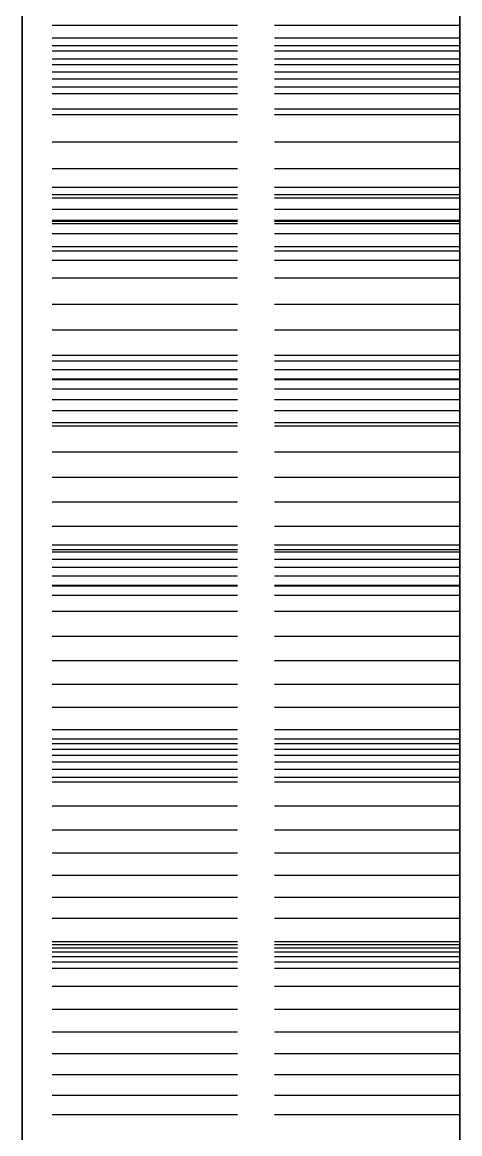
# Model space of a CAD drawing. Header units: millimetres. Extents: x -31 to 125, y -47 to 96.
# Drawn here: x 91.12 to 94.12, y 9.69 to 17.32 of the extents above; entities that cross this region are included whole.
import ezdxf

# ---------------------------------------------------------------- set-up
doc = ezdxf.new("R2010")
doc.units = ezdxf.units.MM
doc.linetypes.add('DASHED', pattern=[1.524, 1.27, -0.254])
doc.layers.add('HIDDEN', color=8, linetype='DASHED')
doc.layers.add('VISIBLE', color=7, linetype='CONTINUOUS')

msp = doc.modelspace()

# ---------------------------------------------------------------- linework, layer by layer
at = {"layer": 'HIDDEN'}
for points in [[(91.125, 24.625), (91.125, 23.84325), (91.125, 23.06151), (91.125, 22.27976), (91.125, 21.49802), (91.125, 20.71627), (91.125, 19.93452), (91.125, 19.15278), (91.125, 18.37103), (91.125, 17.58929), (91.125, 16.80754), (91.125, 16.02579), (91.125, 15.24405), (91.125, 14.4623), (91.125, 13.68056), (91.125, 12.89881), (91.125, 12.11706), (91.125, 11.33532), (91.125, 10.55357), (91.125, 9.77183), (91.125, 8.99008)], [(94.125, 24.625), (94.125, 23.84325), (94.125, 23.06151), (94.125, 22.27976), (94.125, 21.49802), (94.125, 20.71627), (94.125, 19.93452), (94.125, 19.15278), (94.125, 18.37103), (94.125, 17.58929), (94.125, 16.80754), (94.125, 16.02579), (94.125, 15.24405), (94.125, 14.4623), (94.125, 13.68056), (94.125, 12.89881), (94.125, 12.11706), (94.125, 11.33532), (94.125, 10.55357), (94.125, 9.77183), (94.125, 8.99008)], [(91.125, 24), (91.125, 23.2381), (91.125, 22.47619), (91.125, 21.71429), (91.125, 20.95238), (91.125, 20.19048), (91.125, 19.42857), (91.125, 18.66667), (91.125, 17.90476), (91.125, 17.14286), (91.125, 16.38095), (91.125, 15.61905), (91.125, 14.85714), (91.125, 14.09524), (91.125, 13.33333), (91.125, 12.57143), (91.125, 11.80952), (91.125, 11.04762), (91.125, 10.28571), (91.125, 9.52381)], [(91.125, 22), (91.125, 21.30159), (91.125, 20.60317), (91.125, 19.90476), (91.125, 19.20635), (91.125, 18.50794), (91.125, 17.80952), (91.125, 17.11111), (91.125, 16.4127), (91.125, 15.71429), (91.125, 15.01587), (91.125, 14.31746), (91.125, 13.61905), (91.125, 12.92063), (91.125, 12.22222), (91.125, 11.52381), (91.125, 10.8254), (91.125, 10.12698), (91.125, 9.42857)], [(91.125, 9.52381), (91.125, 9.90476), (91.125, 10.28571), (91.125, 10.66667), (91.125, 11.04762), (91.125, 11.42857), (91.125, 11.80952), (91.125, 12.19048), (91.125, 12.57143), (91.125, 12.95238), (91.125, 13.33333), (91.125, 13.71429), (91.125, 14.09524), (91.125, 14.47619), (91.125, 14.85714), (91.125, 15.2381), (91.125, 15.61905), (91.125, 16), (91.125, 16.38095), (91.125, 16.7619), (91.125, 17.14286), (91.125, 17.52381)], [(91.125, 9.42857), (91.125, 9.77778), (91.125, 10.12698), (91.125, 10.47619), (91.125, 10.8254), (91.125, 11.1746), (91.125, 11.52381), (91.125, 11.87302), (91.125, 12.22222), (91.125, 12.57143), (91.125, 12.92063), (91.125, 13.26984), (91.125, 13.61905), (91.125, 13.96825), (91.125, 14.31746), (91.125, 14.66667), (91.125, 15.01587), (91.125, 15.36508), (91.125, 15.71429), (91.125, 16.06349), (91.125, 16.4127), (91.125, 16.7619), (91.125, 17.11111), (91.125, 17.46032)], [(91.125, 17.16043), (91.125, 17.34505)], [(91.125, 17.34505), (91.125, 17.16043)], [(94.125, 17.16043), (94.125, 17.34505)], [(94.125, 17.34505), (94.125, 17.16043)], [(91.125, 17.06895), (91.125, 17.30054)], [(91.125, 17.30054), (91.125, 17.21368)], [(91.125, 17.21368), (91.125, 17.30054)], [(91.125, 17.30054), (91.125, 17.06895)], [(94.125, 17.30054), (91.125, 17.30054)], [(94.125, 17.30054), (91.125, 17.30054)], [(94.125, 17.06895), (94.125, 17.30054)], [(94.125, 17.30054), (94.125, 17.21368)], [(94.125, 17.21368), (94.125, 17.30054)], [(94.125, 17.30054), (94.125, 17.06895)], [(91.125, 17.21368), (91.125, 17.12335)], [(91.125, 17.12335), (91.125, 17.21368)], [(94.125, 17.21368), (91.125, 17.21368)], [(94.125, 17.21368), (91.125, 17.21368)], [(94.125, 17.21368), (94.125, 17.12335)], [(94.125, 17.12335), (94.125, 17.21368)], [(91.125, 16.97948), (91.125, 17.16043)], [(91.125, 17.16043), (91.125, 16.97948)], [(94.125, 17.16043), (91.125, 17.16043)], [(94.125, 17.16043), (91.125, 17.16043)], [(91.125, 17.12335), (91.125, 17.02946)], [(91.125, 17.02946), (91.125, 17.12335)], [(94.125, 17.12335), (91.125, 17.12335)], [(94.125, 17.12335), (91.125, 17.12335)], [(94.125, 16.97948), (94.125, 17.16043)], [(94.125, 17.16043), (94.125, 16.97948)], [(94.125, 17.12335), (94.125, 17.02946)], [(94.125, 17.02946), (94.125, 17.12335)], [(91.125, 16.87603), (91.125, 17.06895)], [(91.125, 17.06895), (91.125, 16.87603)], [(94.125, 17.06895), (91.125, 17.06895)], [(94.125, 17.06895), (91.125, 17.06895)], [(91.125, 17.02946), (91.125, 16.9319)], [(91.125, 16.9319), (91.125, 17.02946)], [(94.125, 17.02946), (91.125, 17.02946)], [(94.125, 17.02946), (91.125, 17.02946)], [(94.125, 16.87603), (94.125, 17.06895)], [(94.125, 17.06895), (94.125, 16.87603)], [(94.125, 17.02946), (94.125, 16.9319)], [(94.125, 16.9319), (94.125, 17.02946)], [(91.125, 16.72511), (91.125, 16.97948)], [(91.125, 16.97948), (91.125, 16.72511)], [(94.125, 16.97948), (91.125, 16.97948)], [(94.125, 16.97948), (91.125, 16.97948)], [(94.125, 16.72511), (94.125, 16.97948)], [(94.125, 16.97948), (94.125, 16.72511)], [(91.125, 16.9319), (91.125, 16.83052)], [(91.125, 16.83052), (91.125, 16.9319)], [(94.125, 16.9319), (91.125, 16.9319)], [(94.125, 16.9319), (91.125, 16.9319)], [(91.125, 16.68626), (91.125, 16.87603)], [(91.125, 16.87603), (91.125, 16.68626)], [(94.125, 16.87603), (91.125, 16.87603)], [(94.125, 16.87603), (91.125, 16.87603)], [(94.125, 16.9319), (94.125, 16.83052)], [(94.125, 16.83052), (94.125, 16.9319)], [(94.125, 16.68626), (94.125, 16.87603)], [(94.125, 16.87603), (94.125, 16.68626)], [(91.125, 16.83052), (91.125, 16.72511)], [(91.125, 16.72511), (91.125, 16.83052)], [(94.125, 16.83052), (91.125, 16.83052)], [(94.125, 16.83052), (91.125, 16.83052)], [(94.125, 16.83052), (94.125, 16.72511)], [(94.125, 16.72511), (94.125, 16.83052)], [(94.125, 16.72511), (91.125, 16.72511)], [(94.125, 16.72511), (91.125, 16.72511)], [(91.125, 16.49979), (91.125, 16.68626)], [(91.125, 16.68626), (91.125, 16.49979)], [(94.125, 16.68626), (91.125, 16.68626)], [(94.125, 16.68626), (91.125, 16.68626)], [(94.125, 16.49979), (94.125, 16.68626)], [(94.125, 16.68626), (94.125, 16.49979)], [(91.125, 16.31681), (91.125, 16.49979)], [(91.125, 16.49979), (91.125, 16.31681)], [(94.125, 16.49979), (91.125, 16.49979)], [(94.125, 16.49979), (91.125, 16.49979)], [(94.125, 16.31681), (94.125, 16.49979)], [(94.125, 16.49979), (94.125, 16.31681)], [(91.125, 16.13755), (91.125, 16.31681)], [(91.125, 16.31681), (91.125, 16.13755)], [(94.125, 16.31681), (91.125, 16.31681)], [(94.125, 16.31681), (91.125, 16.31681)], [(94.125, 16.13755), (94.125, 16.31681)], [(94.125, 16.31681), (94.125, 16.13755)], [(91.125, 15.93904), (91.125, 16.18801)], [(91.125, 16.18801), (91.125, 16.11425)], [(91.125, 16.11425), (91.125, 16.18801)], [(91.125, 16.18801), (91.125, 15.93904)], [(94.125, 16.18801), (91.125, 16.18801)], [(94.125, 16.18801), (91.125, 16.18801)], [(94.125, 15.93904), (94.125, 16.18801)], [(94.125, 16.18801), (94.125, 16.11425)], [(94.125, 16.11425), (94.125, 16.18801)], [(94.125, 16.18801), (94.125, 15.93904)], [(91.125, 15.96228), (91.125, 16.13755)], [(91.125, 16.13755), (91.125, 15.96228)], [(94.125, 16.13755), (91.125, 16.13755)], [(94.125, 16.13755), (91.125, 16.13755)], [(91.125, 16.11425), (91.125, 16.03679)], [(91.125, 16.03679), (91.125, 16.11425)], [(94.125, 16.11425), (91.125, 16.11425)], [(94.125, 16.11425), (91.125, 16.11425)], [(94.125, 15.96228), (94.125, 16.13755)], [(94.125, 16.13755), (94.125, 15.96228)], [(94.125, 16.11425), (94.125, 16.03679)], [(94.125, 16.03679), (94.125, 16.11425)], [(91.125, 16.03679), (91.125, 15.95553)], [(91.125, 15.95553), (91.125, 16.03679)], [(94.125, 16.03679), (91.125, 16.03679)], [(94.125, 16.03679), (91.125, 16.03679)], [(94.125, 16.03679), (94.125, 15.95553)], [(94.125, 15.95553), (94.125, 16.03679)], [(91.125, 15.68739), (91.125, 15.96228)], [(91.125, 15.96228), (91.125, 15.68739)], [(94.125, 15.96228), (91.125, 15.96228)], [(94.125, 15.96228), (91.125, 15.96228)], [(91.125, 15.95553), (91.125, 15.87033)], [(91.125, 15.87033), (91.125, 15.95553)], [(94.125, 15.95553), (91.125, 15.95553)], [(94.125, 15.95553), (91.125, 15.95553)], [(94.125, 15.68739), (94.125, 15.96228)], [(94.125, 15.96228), (94.125, 15.68739)], [(94.125, 15.95553), (94.125, 15.87033)], [(94.125, 15.87033), (94.125, 15.95553)], [(91.125, 15.75127), (91.125, 15.93904)], [(91.125, 15.93904), (91.125, 15.75127)], [(94.125, 15.93904), (91.125, 15.93904)], [(94.125, 15.93904), (91.125, 15.93904)], [(94.125, 15.75127), (94.125, 15.93904)], [(94.125, 15.93904), (94.125, 15.75127)], [(91.125, 15.87033), (91.125, 15.78102)], [(91.125, 15.78102), (91.125, 15.87033)], [(94.125, 15.87033), (91.125, 15.87033)], [(94.125, 15.87033), (91.125, 15.87033)], [(94.125, 15.87033), (94.125, 15.78102)], [(94.125, 15.78102), (94.125, 15.87033)], [(91.125, 15.78102), (91.125, 15.68739)], [(91.125, 15.68739), (91.125, 15.78102)], [(94.125, 15.78102), (91.125, 15.78102)], [(94.125, 15.78102), (91.125, 15.78102)], [(91.125, 15.56691), (91.125, 15.75127)], [(91.125, 15.75127), (91.125, 15.56691)], [(94.125, 15.75127), (91.125, 15.75127)], [(94.125, 15.75127), (91.125, 15.75127)], [(94.125, 15.78102), (94.125, 15.68739)], [(94.125, 15.68739), (94.125, 15.78102)], [(94.125, 15.56691), (94.125, 15.75127)], [(94.125, 15.75127), (94.125, 15.56691)], [(94.125, 15.68739), (91.125, 15.68739)], [(94.125, 15.68739), (91.125, 15.68739)], [(91.125, 15.38611), (91.125, 15.56691)], [(91.125, 15.56691), (91.125, 15.38611)], [(94.125, 15.56691), (91.125, 15.56691)], [(94.125, 15.56691), (91.125, 15.56691)], [(94.125, 15.38611), (94.125, 15.56691)], [(94.125, 15.56691), (94.125, 15.38611)], [(91.125, 15.20908), (91.125, 15.38611)], [(91.125, 15.38611), (91.125, 15.20908)], [(94.125, 15.38611), (91.125, 15.38611)], [(94.125, 15.38611), (91.125, 15.38611)], [(94.125, 15.20908), (94.125, 15.38611)], [(94.125, 15.38611), (94.125, 15.20908)], [(91.125, 15.03605), (91.125, 15.20908)], [(91.125, 15.20908), (91.125, 15.03605)], [(94.125, 15.20908), (91.125, 15.20908)], [(94.125, 15.20908), (91.125, 15.20908)], [(94.125, 15.03605), (94.125, 15.20908)], [(94.125, 15.20908), (94.125, 15.03605)], [(91.125, 14.86732), (91.125, 15.03605)], [(91.125, 15.03605), (91.125, 14.86732)], [(94.125, 15.03605), (91.125, 15.03605)], [(94.125, 15.03605), (91.125, 15.03605)], [(94.125, 14.86732), (94.125, 15.03605)], [(94.125, 15.03605), (94.125, 14.86732)], [(91.125, 14.73148), (91.125, 14.99662)], [(91.125, 14.99662), (91.125, 14.93632)], [(91.125, 14.93632), (91.125, 14.99662)], [(91.125, 14.99662), (91.125, 14.73148)], [(94.125, 14.99662), (91.125, 14.99662)], [(94.125, 14.99662), (91.125, 14.99662)], [(94.125, 14.73148), (94.125, 14.99662)], [(94.125, 14.99662), (94.125, 14.93632)], [(94.125, 14.93632), (94.125, 14.99662)], [(94.125, 14.99662), (94.125, 14.73148)], [(91.125, 14.93632), (91.125, 14.87211)], [(91.125, 14.87211), (91.125, 14.93632)], [(94.125, 14.93632), (91.125, 14.93632)], [(94.125, 14.93632), (91.125, 14.93632)], [(94.125, 14.93632), (94.125, 14.87211)], [(94.125, 14.87211), (94.125, 14.93632)], [(91.125, 14.87211), (91.125, 14.80386)], [(91.125, 14.80386), (91.125, 14.87211)], [(94.125, 14.87211), (91.125, 14.87211)], [(94.125, 14.87211), (91.125, 14.87211)], [(91.125, 14.57324), (91.125, 14.86732)], [(91.125, 14.86732), (91.125, 14.57324)], [(94.125, 14.86732), (91.125, 14.86732)], [(94.125, 14.86732), (91.125, 14.86732)], [(91.125, 14.80386), (91.125, 14.73143)], [(91.125, 14.73143), (91.125, 14.80386)], [(94.125, 14.80386), (91.125, 14.80386)], [(94.125, 14.80386), (91.125, 14.80386)], [(94.125, 14.87211), (94.125, 14.80386)], [(94.125, 14.80386), (94.125, 14.87211)], [(94.125, 14.57324), (94.125, 14.86732)], [(94.125, 14.86732), (94.125, 14.57324)], [(94.125, 14.80386), (94.125, 14.73143)], [(94.125, 14.73143), (94.125, 14.80386)], [(91.125, 14.54977), (91.125, 14.73148)], [(91.125, 14.73148), (91.125, 14.54977)], [(94.125, 14.73148), (91.125, 14.73148)], [(94.125, 14.73148), (91.125, 14.73148)], [(91.125, 14.73143), (91.125, 14.65464)], [(91.125, 14.65464), (91.125, 14.73143)], [(94.125, 14.73143), (91.125, 14.73143)], [(94.125, 14.73143), (91.125, 14.73143)], [(94.125, 14.54977), (94.125, 14.73148)], [(94.125, 14.73148), (94.125, 14.54977)], [(94.125, 14.73143), (94.125, 14.65464)], [(94.125, 14.65464), (94.125, 14.73143)], [(91.125, 14.65464), (91.125, 14.57324)], [(91.125, 14.57324), (91.125, 14.65464)], [(94.125, 14.65464), (91.125, 14.65464)], [(94.125, 14.65464), (91.125, 14.65464)], [(94.125, 14.65464), (94.125, 14.57324)], [(94.125, 14.57324), (94.125, 14.65464)], [(94.125, 14.57324), (91.125, 14.57324)], [(94.125, 14.57324), (91.125, 14.57324)], [(91.125, 14.37171), (91.125, 14.54977)], [(91.125, 14.54977), (91.125, 14.37171)], [(94.125, 14.54977), (91.125, 14.54977)], [(94.125, 14.54977), (91.125, 14.54977)], [(94.125, 14.37171), (94.125, 14.54977)], [(94.125, 14.54977), (94.125, 14.37171)], [(91.125, 14.19747), (91.125, 14.37171)], [(91.125, 14.37171), (91.125, 14.19747)], [(94.125, 14.37171), (91.125, 14.37171)], [(94.125, 14.37171), (91.125, 14.37171)], [(94.125, 14.19747), (94.125, 14.37171)], [(94.125, 14.37171), (94.125, 14.19747)], [(91.125, 14.02725), (91.125, 14.19747)], [(91.125, 14.19747), (91.125, 14.02725)], [(94.125, 14.19747), (91.125, 14.19747)], [(94.125, 14.19747), (91.125, 14.19747)], [(94.125, 14.02725), (94.125, 14.19747)], [(94.125, 14.19747), (94.125, 14.02725)], [(91.125, 13.86129), (91.125, 14.02725)], [(91.125, 14.02725), (91.125, 13.86129)], [(94.125, 14.02725), (91.125, 14.02725)], [(94.125, 14.02725), (91.125, 14.02725)], [(94.125, 13.86129), (94.125, 14.02725)], [(94.125, 14.02725), (94.125, 13.86129)], [(91.125, 13.69992), (91.125, 13.86129)], [(91.125, 13.86129), (91.125, 13.69992)], [(94.125, 13.86129), (91.125, 13.86129)], [(94.125, 13.86129), (91.125, 13.86129)], [(94.125, 13.69992), (94.125, 13.86129)], [(94.125, 13.86129), (94.125, 13.69992)], [(91.125, 13.45215), (91.125, 13.73216)], [(91.125, 13.73216), (91.125, 13.68563)], [(91.125, 13.68563), (91.125, 13.73216)], [(91.125, 13.73216), (91.125, 13.45215)], [(94.125, 13.73216), (91.125, 13.73216)], [(94.125, 13.73216), (91.125, 13.73216)], [(91.125, 13.38809), (91.125, 13.69992)], [(91.125, 13.69992), (91.125, 13.38809)], [(94.125, 13.69992), (91.125, 13.69992)], [(94.125, 13.69992), (91.125, 13.69992)], [(91.125, 13.68563), (91.125, 13.63497)], [(91.125, 13.63497), (91.125, 13.68563)], [(94.125, 13.68563), (91.125, 13.68563)], [(94.125, 13.68563), (91.125, 13.68563)], [(94.125, 13.45215), (94.125, 13.73216)], [(94.125, 13.73216), (94.125, 13.68563)], [(94.125, 13.68563), (94.125, 13.73216)], [(94.125, 13.73216), (94.125, 13.45215)], [(94.125, 13.38809), (94.125, 13.69992)], [(94.125, 13.69992), (94.125, 13.38809)], [(94.125, 13.68563), (94.125, 13.63497)], [(94.125, 13.63497), (94.125, 13.68563)], [(91.125, 13.63497), (91.125, 13.58007)], [(91.125, 13.58007), (91.125, 13.63497)], [(94.125, 13.63497), (91.125, 13.63497)], [(94.125, 13.63497), (91.125, 13.63497)], [(94.125, 13.63497), (94.125, 13.58007)], [(94.125, 13.58007), (94.125, 13.63497)], [(91.125, 13.58007), (91.125, 13.52076)], [(91.125, 13.52076), (91.125, 13.58007)], [(94.125, 13.58007), (91.125, 13.58007)], [(94.125, 13.58007), (91.125, 13.58007)], [(91.125, 13.52076), (91.125, 13.45686)], [(91.125, 13.45686), (91.125, 13.52076)], [(94.125, 13.52076), (91.125, 13.52076)], [(94.125, 13.52076), (91.125, 13.52076)], [(94.125, 13.58007), (94.125, 13.52076)], [(94.125, 13.52076), (94.125, 13.58007)], [(94.125, 13.52076), (94.125, 13.45686)], [(94.125, 13.45686), (94.125, 13.52076)], [(91.125, 13.45686), (91.125, 13.38809)], [(91.125, 13.38809), (91.125, 13.45686)], [(94.125, 13.45686), (91.125, 13.45686)], [(94.125, 13.45686), (91.125, 13.45686)], [(91.125, 13.27739), (91.125, 13.45215)], [(91.125, 13.45215), (91.125, 13.27739)], [(94.125, 13.45215), (91.125, 13.45215)], [(94.125, 13.45215), (91.125, 13.45215)], [(94.125, 13.45686), (94.125, 13.38809)], [(94.125, 13.38809), (94.125, 13.45686)], [(94.125, 13.27739), (94.125, 13.45215)], [(94.125, 13.45215), (94.125, 13.27739)], [(94.125, 13.38809), (91.125, 13.38809)], [(94.125, 13.38809), (91.125, 13.38809)], [(91.125, 13.1065), (91.125, 13.27739)], [(91.125, 13.27739), (91.125, 13.1065)], [(94.125, 13.27739), (91.125, 13.27739)], [(94.125, 13.27739), (91.125, 13.27739)], [(94.125, 13.1065), (94.125, 13.27739)], [(94.125, 13.27739), (94.125, 13.1065)], [(91.125, 12.93966), (91.125, 13.1065)], [(91.125, 13.1065), (91.125, 12.93966)], [(94.125, 13.1065), (91.125, 13.1065)], [(94.125, 13.1065), (91.125, 13.1065)], [(94.125, 12.93966), (94.125, 13.1065)], [(94.125, 13.1065), (94.125, 12.93966)], [(91.125, 12.77708), (91.125, 12.93966)], [(91.125, 12.93966), (91.125, 12.77708)], [(94.125, 12.93966), (91.125, 12.93966)], [(94.125, 12.93966), (91.125, 12.93966)], [(94.125, 12.77708), (94.125, 12.93966)], [(94.125, 12.93966), (94.125, 12.77708)], [(91.125, 12.61901), (91.125, 12.77708)], [(91.125, 12.77708), (91.125, 12.61901)], [(94.125, 12.77708), (91.125, 12.77708)], [(94.125, 12.77708), (91.125, 12.77708)], [(94.125, 12.61901), (94.125, 12.77708)], [(94.125, 12.77708), (94.125, 12.61901)], [(91.125, 12.46578), (91.125, 12.61901)], [(91.125, 12.61901), (91.125, 12.46578)], [(94.125, 12.61901), (91.125, 12.61901)], [(94.125, 12.61901), (91.125, 12.61901)], [(94.125, 12.46578), (94.125, 12.61901)], [(94.125, 12.61901), (94.125, 12.46578)], [(91.125, 12.13771), (91.125, 12.46578)], [(91.125, 12.46578), (91.125, 12.13771)], [(94.125, 12.46578), (91.125, 12.46578)], [(94.125, 12.46578), (91.125, 12.46578)], [(94.125, 12.13771), (94.125, 12.46578)], [(94.125, 12.46578), (94.125, 12.13771)], [(91.125, 12.10728), (91.125, 12.4008)], [(91.125, 12.4008), (91.125, 12.36825)], [(91.125, 12.36825), (91.125, 12.4008)], [(91.125, 12.4008), (91.125, 12.10728)], [(94.125, 12.4008), (91.125, 12.4008)], [(94.125, 12.4008), (91.125, 12.4008)], [(91.125, 12.36825), (91.125, 12.3314)], [(91.125, 12.3314), (91.125, 12.36825)], [(94.125, 12.36825), (91.125, 12.36825)], [(94.125, 12.36825), (91.125, 12.36825)], [(94.125, 12.10728), (94.125, 12.4008)], [(94.125, 12.4008), (94.125, 12.36825)], [(94.125, 12.36825), (94.125, 12.4008)], [(94.125, 12.4008), (94.125, 12.10728)], [(94.125, 12.36825), (94.125, 12.3314)], [(94.125, 12.3314), (94.125, 12.36825)], [(91.125, 12.3314), (91.125, 12.29011)], [(91.125, 12.29011), (91.125, 12.3314)], [(94.125, 12.3314), (91.125, 12.3314)], [(94.125, 12.3314), (91.125, 12.3314)], [(91.125, 12.29011), (91.125, 12.24422)], [(91.125, 12.24422), (91.125, 12.29011)], [(94.125, 12.29011), (91.125, 12.29011)], [(94.125, 12.29011), (91.125, 12.29011)], [(94.125, 12.3314), (94.125, 12.29011)], [(94.125, 12.29011), (94.125, 12.3314)], [(94.125, 12.29011), (94.125, 12.24422)], [(94.125, 12.24422), (94.125, 12.29011)], [(91.125, 12.24422), (91.125, 12.19352)], [(91.125, 12.19352), (91.125, 12.24422)], [(94.125, 12.24422), (91.125, 12.24422)], [(94.125, 12.24422), (91.125, 12.24422)], [(94.125, 12.24422), (94.125, 12.19352)], [(94.125, 12.19352), (94.125, 12.24422)], [(91.125, 12.19352), (91.125, 12.13771)], [(91.125, 12.13771), (91.125, 12.19352)], [(94.125, 12.19352), (91.125, 12.19352)], [(94.125, 12.19352), (91.125, 12.19352)], [(94.125, 12.13771), (91.125, 12.13771)], [(94.125, 12.13771), (91.125, 12.13771)], [(94.125, 12.19352), (94.125, 12.13771)], [(94.125, 12.13771), (94.125, 12.19352)], [(91.125, 11.94032), (91.125, 12.10728)], [(91.125, 12.10728), (91.125, 11.94032)], [(94.125, 12.10728), (91.125, 12.10728)], [(94.125, 12.10728), (91.125, 12.10728)], [(94.125, 11.94032), (94.125, 12.10728)], [(94.125, 12.10728), (94.125, 11.94032)], [(91.125, 11.77744), (91.125, 11.94032)], [(91.125, 11.94032), (91.125, 11.77744)], [(94.125, 11.94032), (91.125, 11.94032)], [(94.125, 11.94032), (91.125, 11.94032)], [(94.125, 11.77744), (94.125, 11.94032)], [(94.125, 11.94032), (94.125, 11.77744)], [(91.125, 11.61881), (91.125, 11.77744)], [(91.125, 11.77744), (91.125, 11.61881)], [(94.125, 11.77744), (91.125, 11.77744)], [(94.125, 11.77744), (91.125, 11.77744)], [(94.125, 11.61881), (94.125, 11.77744)], [(94.125, 11.77744), (94.125, 11.61881)], [(91.125, 11.46466), (91.125, 11.61881)], [(91.125, 11.61881), (91.125, 11.46466)], [(94.125, 11.61881), (91.125, 11.61881)], [(94.125, 11.61881), (91.125, 11.61881)], [(94.125, 11.46466), (94.125, 11.61881)], [(94.125, 11.61881), (94.125, 11.46466)], [(91.125, 11.31525), (91.125, 11.46466)], [(91.125, 11.46466), (91.125, 11.31525)], [(94.125, 11.46466), (91.125, 11.46466)], [(94.125, 11.46466), (91.125, 11.46466)], [(94.125, 11.31525), (94.125, 11.46466)], [(94.125, 11.46466), (94.125, 11.31525)], [(91.125, 11.17091), (91.125, 11.31525)], [(91.125, 11.31525), (91.125, 11.17091)], [(94.125, 11.31525), (91.125, 11.31525)], [(94.125, 11.31525), (91.125, 11.31525)], [(94.125, 11.17091), (94.125, 11.31525)], [(94.125, 11.31525), (94.125, 11.17091)], [(91.125, 10.8282), (91.125, 11.17091)], [(91.125, 11.17091), (91.125, 10.8282)], [(94.125, 11.17091), (91.125, 11.17091)], [(94.125, 11.17091), (91.125, 11.17091)], [(94.125, 10.8282), (94.125, 11.17091)], [(94.125, 11.17091), (94.125, 10.8282)], [(91.125, 10.70343), (91.125, 11.00903)], [(91.125, 11.00903), (91.125, 10.99062)], [(91.125, 10.99062), (91.125, 11.00903)], [(91.125, 11.00903), (91.125, 10.70343)], [(94.125, 11.00903), (91.125, 11.00903)], [(94.125, 11.00903), (91.125, 11.00903)], [(91.125, 10.99062), (91.125, 10.96776)], [(91.125, 10.96776), (91.125, 10.99062)], [(94.125, 10.99062), (91.125, 10.99062)], [(94.125, 10.99062), (91.125, 10.99062)], [(94.125, 10.70343), (94.125, 11.00903)], [(94.125, 11.00903), (94.125, 10.99062)], [(94.125, 10.99062), (94.125, 11.00903)], [(94.125, 11.00903), (94.125, 10.70343)], [(94.125, 10.99062), (94.125, 10.96776)], [(94.125, 10.96776), (94.125, 10.99062)], [(91.125, 10.96776), (91.125, 10.94028)], [(91.125, 10.94028), (91.125, 10.96776)], [(94.125, 10.96776), (91.125, 10.96776)], [(94.125, 10.96776), (91.125, 10.96776)], [(91.125, 10.94028), (91.125, 10.90803)], [(91.125, 10.90803), (91.125, 10.94028)], [(94.125, 10.94028), (91.125, 10.94028)], [(94.125, 10.94028), (91.125, 10.94028)], [(94.125, 10.96776), (94.125, 10.94028)], [(94.125, 10.94028), (94.125, 10.96776)], [(94.125, 10.94028), (94.125, 10.90803)], [(94.125, 10.90803), (94.125, 10.94028)], [(91.125, 10.90803), (91.125, 10.87077)], [(91.125, 10.87077), (91.125, 10.90803)], [(94.125, 10.90803), (91.125, 10.90803)], [(94.125, 10.90803), (91.125, 10.90803)], [(91.125, 10.87077), (91.125, 10.8282)], [(91.125, 10.8282), (91.125, 10.87077)], [(94.125, 10.87077), (91.125, 10.87077)], [(94.125, 10.87077), (91.125, 10.87077)], [(94.125, 10.90803), (94.125, 10.87077)], [(94.125, 10.87077), (94.125, 10.90803)], [(94.125, 10.87077), (94.125, 10.8282)], [(94.125, 10.8282), (94.125, 10.87077)], [(94.125, 10.8282), (91.125, 10.8282)], [(94.125, 10.8282), (91.125, 10.8282)], [(91.125, 10.54508), (91.125, 10.70343)], [(91.125, 10.70343), (91.125, 10.54508)], [(94.125, 10.70343), (91.125, 10.70343)], [(94.125, 10.70343), (91.125, 10.70343)], [(94.125, 10.54508), (94.125, 10.70343)], [(94.125, 10.70343), (94.125, 10.54508)], [(91.125, 10.391), (91.125, 10.54508)], [(91.125, 10.54508), (91.125, 10.391)], [(94.125, 10.54508), (91.125, 10.54508)], [(94.125, 10.54508), (91.125, 10.54508)], [(94.125, 10.391), (94.125, 10.54508)], [(94.125, 10.54508), (94.125, 10.391)], [(91.125, 10.24136), (91.125, 10.391)], [(91.125, 10.391), (91.125, 10.24136)], [(94.125, 10.391), (91.125, 10.391)], [(94.125, 10.391), (91.125, 10.391)], [(94.125, 10.24136), (94.125, 10.391)], [(94.125, 10.391), (94.125, 10.24136)], [(91.125, 10.09639), (91.125, 10.24136)], [(91.125, 10.24136), (91.125, 10.09639)], [(94.125, 10.24136), (91.125, 10.24136)], [(94.125, 10.24136), (91.125, 10.24136)], [(94.125, 10.09639), (94.125, 10.24136)], [(94.125, 10.24136), (94.125, 10.09639)], [(91.125, 9.95636), (91.125, 10.09639)], [(91.125, 10.09639), (91.125, 9.95636)], [(94.125, 10.09639), (91.125, 10.09639)], [(94.125, 10.09639), (91.125, 10.09639)], [(94.125, 9.95636), (94.125, 10.09639)], [(94.125, 10.09639), (94.125, 9.95636)], [(91.125, 9.82161), (91.125, 9.95636)], [(91.125, 9.95636), (91.125, 9.82161)], [(94.125, 9.95636), (91.125, 9.95636)], [(94.125, 9.95636), (91.125, 9.95636)], [(94.125, 9.82161), (94.125, 9.95636)], [(94.125, 9.95636), (94.125, 9.82161)], [(91.125, 9.46594), (91.125, 9.82161)], [(91.125, 9.82161), (91.125, 9.46594)], [(94.125, 9.82161), (91.125, 9.82161)], [(94.125, 9.82161), (91.125, 9.82161)], [(94.125, 9.46594), (94.125, 9.82161)], [(94.125, 9.82161), (94.125, 9.46594)]]:
    msp.add_lwpolyline(points, dxfattribs=at)
at = {"layer": 'VISIBLE'}
for points in [[(91.125, 9.38095), (91.125, 9.77183), (91.125, 10.1627), (91.125, 10.55357), (91.125, 10.94444), (91.125, 11.33532), (91.125, 11.72619), (91.125, 12.11706), (91.125, 12.50794), (91.125, 12.89881), (91.125, 13.28968), (91.125, 13.68056), (91.125, 14.07143), (91.125, 14.4623), (91.125, 14.85317), (91.125, 15.24405), (91.125, 15.63492), (91.125, 16.02579), (91.125, 16.41667), (91.125, 16.80754), (91.125, 17.19841), (91.125, 17.58929)], [(94.125, 9.38095), (94.125, 9.77183), (94.125, 10.1627), (94.125, 10.55357), (94.125, 10.94444), (94.125, 11.33532), (94.125, 11.72619), (94.125, 12.11706), (94.125, 12.50794), (94.125, 12.89881), (94.125, 13.28968), (94.125, 13.68056), (94.125, 14.07143), (94.125, 14.4623), (94.125, 14.85317), (94.125, 15.24405), (94.125, 15.63492), (94.125, 16.02579), (94.125, 16.41667), (94.125, 16.80754), (94.125, 17.19841), (94.125, 17.58929)]]:
    msp.add_lwpolyline(points, dxfattribs=at)

doc.saveas('drawing.dxf')
